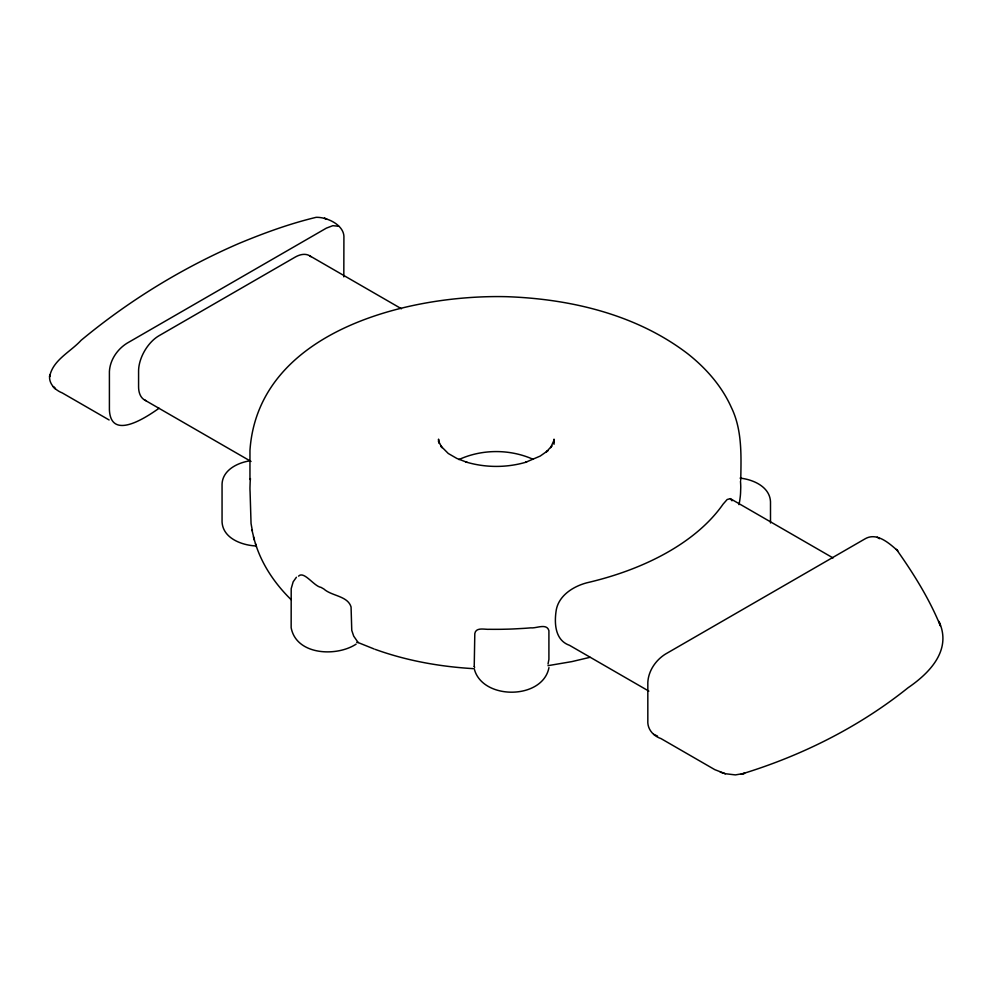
<?xml version="1.0" encoding="UTF-8"?>
<svg xmlns="http://www.w3.org/2000/svg" width="992" height="992" viewBox="0 0 992 992"><rect width="100%" height="100%" fill="white"/><g stroke="black" fill="none" stroke-linecap="round" stroke-linejoin="round"><path stroke-width="1.49" d="M554.02 444.28L554.02 439.158L553.71 442.606L554.032 440.188L550.622 447.677L551.887 445.879L546.344 451.893L547.906 450.653L540.181 456.084L525.549 462.334L526.628 462.012C506.974 467.889 485.609 467.864 465.942 461.999L467.021 462.334L456.878 458.453L448.285 453.493L440.696 445.879L441.961 447.677L438.588 441.304L439.382 443.436L438.538 439.158L438.538 441.651M343.815 276.867L343.914 236.121C343.158 224.564 326.938 217.037 316.163 217.322C289.639 223.671 263.86 233.095 238.688 243.573C181.933 268.138 128.7 300.812 81.108 340.306C70.63 351.825 52.464 360.22 49.637 376.824L49.836 374.678C48.05 383.086 54.944 390.067 62.211 392.894L109.132 419.976M548.96 667.591C542.785 700.054 481.988 700.34 474.226 668.707M553.945 440.882L554.032 440.188M738.978 504.655L739.238 503.328A180.618 104.272 0 0 0 740.082 498.046L740.255 496.719A180.594 104.272 0 0 0 740.578 492.726L740.751 487.419A180.581 104.259 0 0 0 740.627 483.414L740.503 481.281M298.542 576.141C303.986 570.512 314.018 586.396 321.011 587.363A118.755 68.56 0 0 0 323.838 588.975C331.75 596.192 347.671 595.733 351.069 606.98L351.763 630.391L353.698 636.12L358.149 642.518L357.021 642.419M548.03 664.008L548.911 659.358L548.911 630.639C546.704 622.902 536.3 628.568 530.782 627.849A180.594 104.259 0 0 1 523.95 628.37L514.798 628.878A180.569 104.247 0 0 1 507.904 629.151L505.598 629.201A180.569 104.247 0 0 1 498.678 629.325L496.384 629.325A180.581 104.259 0 0 1 489.465 629.3C484.902 629.709 475.962 626.82 474.808 633.553L474.226 666.512M296.41 577.257L293.161 581.82L291.202 588.64L291.152 627.7C296.273 655.253 336.449 657.051 356.14 644.118M159.08 408.245C147.585 416.342 110.757 441.725 109.405 409.758L109.405 371.516C110.013 359.984 117.279 349.345 126.926 343.282L326.393 228.123L332.841 225.68L338.78 226.275M458.887 459.581C481.988 448.979 509.863 448.942 533.064 459.284M590.066 657.299L571.9 661.602L547.968 665.669M249.364 460.933C237.274 462.855 222.592 470.245 222.059 484.084L222.059 522.04C223.039 538.445 241.974 545.29 256.048 545.972M833.044 557.938L730.323 498.641L727.148 499.522L723.044 504.196A245.396 141.682 0 0 1 586.904 582.788C573.599 586.272 559.141 595.2 556.314 609.671C554.144 622.753 554.751 640.162 569.52 645.321L648.842 691.114M473.085 668.633C439.803 666.636 406.608 660.722 375.199 649.376M740.094 478.119C753.139 479.508 769.78 486.688 770.499 501.729L770.499 522.982M725.326 773.723L735.382 774.901L744.657 773.338L741.185 774.157C801.325 755.879 858.911 727.161 908.077 687.741C929.95 672.812 952.146 649.76 938.953 621.401L940.391 625.89C929.306 598.759 913.322 573.202 896.408 549.357L897.785 550.845C889.092 543.157 876.618 531.811 864.826 538.978L665.347 654.15C655.712 660.201 648.433 670.84 647.826 682.372L647.826 720.614C647.193 729.008 653.207 735.99 660.957 738.569L714.81 769.656L725.326 773.723L720.316 772.185M657.547 736.101L653.703 734.34M374.071 648.966L357.232 642.196M326.517 219.17L324.458 218.166L326.814 219.344L326.058 218.91M401.462 308.772L309.566 255.713M144.559 399.974L251.038 461.441M730.323 498.641L731.984 500.799M877.213 537.131L879.482 538.718M291.189 599.726C275.23 584.114 262.148 565.08 255.465 543.653M474.684 667.306L474.226 666.525M251.931 529.939L254.398 540.082M253.406 536.821L256.444 546.877M252.402 530.956L251.05 523.565L250.083 491.896A180.581 104.259 0 0 1 249.959 487.903L250.133 482.583A180.594 104.259 0 0 1 250.455 478.59M740.751 480.215C741.148 455.737 742.363 429.995 731.29 407.328C721.742 386 705.845 368.02 687.592 353.648C636.207 314.439 570.462 298.927 506.825 296.695C408.902 294.227 258.143 330.931 249.959 450.405L249.959 479.545M146.134 400.694A28.867 16.666 -60 0 1 138.582 386.756L138.582 371.095A28.867 16.666 -60 0 1 159.005 335.742L295.132 257.139A28.867 16.666 -60 0 1 310.98 256.705M55.316 388.728L53.308 386.694L55.316 388.728"/></g></svg>
